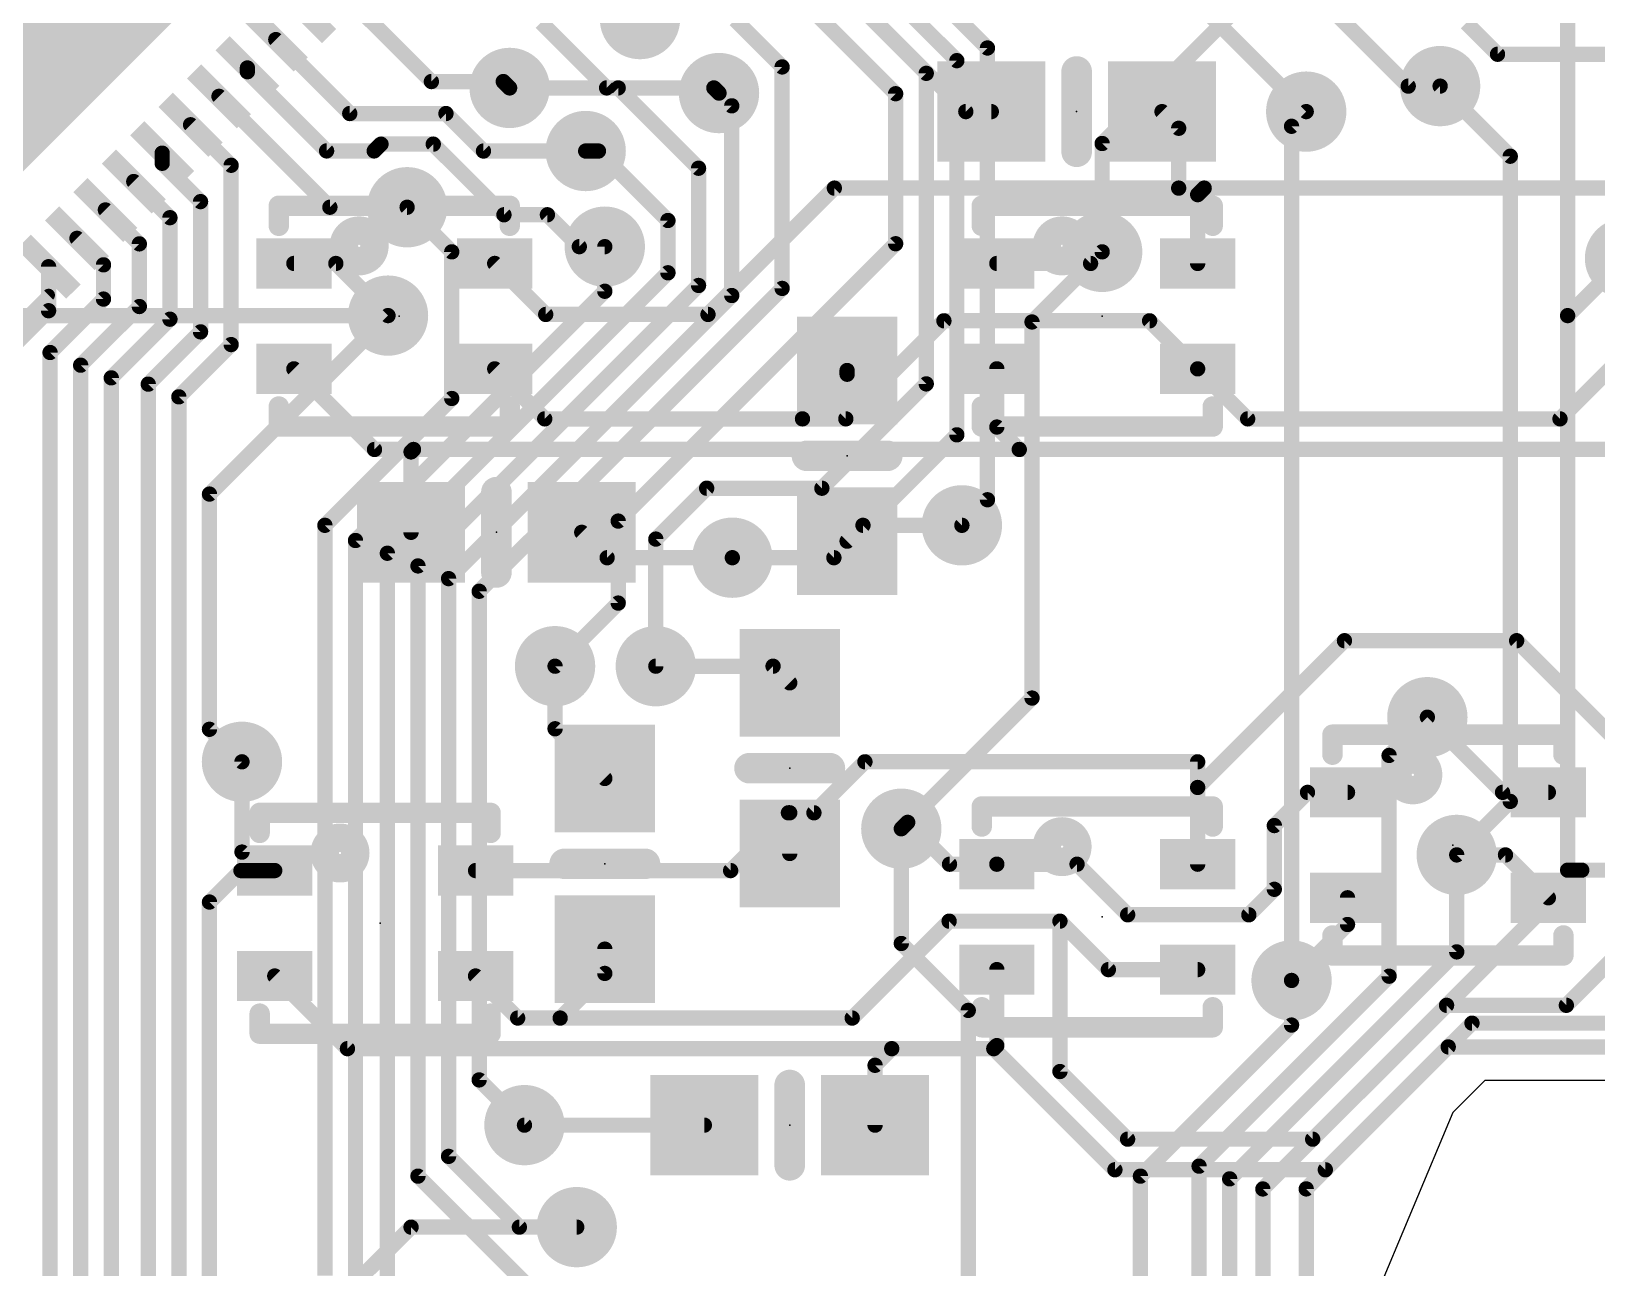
# Model space of a CAD drawing. Extents: x -74 to 74, y -25 to 38.
# Drawn here: x 0.13 to 15.72, y 12.11 to 24.42 of the extents above; entities that cross this region are included whole.
import ezdxf

# ---------------------------------------------------------------- set-up
doc = ezdxf.new("R2010")
doc.units = 0
for name, color, linetype in [('1', 12, 'CONTINUOUS'), ('16', 132, 'CONTINUOUS'), ('18', 110, 'CONTINUOUS'), ('20', 3, 'CONTINUOUS'), ('21', 40, 'CONTINUOUS'), ('23', 40, 'CONTINUOUS')]:
    doc.layers.add(name, color=color, linetype=linetype)

# ---------------------------------------------------------------- blocks, each defined once
blk = doc.blocks.new('RECT')
blk.add_solid([(-0.5, -0.5), (0.5, -0.5), (-0.5, 0.5), (0.5, 0.5)])
blk = doc.blocks.new('RECT816000X816000R10')
at = {"const_width": 0.255}
blk.add_lwpolyline([(2.4225, -2.295), (2.4225, 2.295, 0.4142), (2.295, 2.4225), (-2.295, 2.4225, 0.4142), (-2.4225, 2.295), (-2.4225, -2.295, 0.4142), (-2.295, -2.4225), (2.295, -2.4225, 0.4142)], format="xyb", close=True, dxfattribs=at)
blk.add_solid([(-2.3204, -2.3204), (2.3204, -2.3204), (-2.3204, 2.3204), (2.3204, 2.3204)])
blk = doc.blocks.new('ROUNDV')
at = {"const_width": 0.5}
blk.add_lwpolyline([(0, -0.25, 1), (0, 0.25, 1), (0, -0.25)], format="xyb", dxfattribs=at)

msp = doc.modelspace()

# ---------------------------------------------------------------- linework, layer by layer
at = {"layer": '1', "const_width": 0.1524}
for points in [[(9.437, 23.622), (6.7881, 26.2709)], [(13.843, 23.876), (11.6205, 26.0985)], [(11.303, 25.146), (12.827, 23.622)], [(4.115, 23.9216), (3.1312, 24.9054)], [(5.8599, 23.8581), (5.207, 24.511)], [(14.7321, 24.1935), (14.4209, 24.5047)], [(3.3022, 23.6029), (2.5655, 24.3397)], [(22.733, 24.1935), (14.7321, 24.1935)], [(2.2827, 24.0194), (2.2827, 24.0568)], [(3.0713, 23.2307), (2.2827, 24.0194)], [(4.8306, 23.9216), (4.115, 23.9216)], [(4.8941, 23.8581), (4.8306, 23.9216)], [(6.928, 23.8581), (5.8599, 23.8581)], [(6.9793, 23.8068), (6.928, 23.8581)], [(14.1605, 23.876), (13.843, 23.876)], [(3.1043, 22.6695), (1.9998, 23.774)], [(9.691, 23.622), (9.437, 23.622)], [(11.391, 23.622), (11.557, 23.456)], [(1.717, 23.4912), (2.1209, 23.0872)], [(4.2602, 23.6029), (3.3022, 23.6029)], [(4.6337, 23.2294), (4.2602, 23.6029)], [(11.557, 23.456), (11.557, 22.86)], [(1.4341, 23.1073), (1.4341, 23.2083)], [(3.5456, 23.2307), (3.0713, 23.2307)], [(3.6131, 23.2981), (3.5456, 23.2307)], [(4.1339, 23.2981), (3.6131, 23.2981)], [(4.8376, 22.5945), (4.1339, 23.2981)], [(5.6515, 23.2294), (4.6337, 23.2294)], [(1.8161, 22.7254), (1.4341, 23.1073)], [(2.1209, 23.0872), (2.1209, 21.3016)], [(1.5113, 22.5655), (1.1513, 22.9255)], [(8.128, 22.86), (6.8695, 21.6015)], [(11.557, 22.86), (8.128, 22.86)], [(11.811, 22.86), (11.557, 22.86)], [(11.746, 22.795), (11.811, 22.86)], [(11.811, 22.86), (19.304, 22.86)], [(1.8161, 21.4279), (1.8161, 22.7254)], [(11.746, 22.1095), (11.746, 22.795)], [(1.2065, 22.3046), (0.8684, 22.6426)], [(1.5113, 21.5541), (1.5113, 22.5655)], [(3.8735, 22.6695), (3.1043, 22.6695)], [(5.2705, 22.5945), (4.8376, 22.5945)], [(5.588, 22.2769), (5.2705, 22.5945)], [(0.8496, 22.0958), (0.5856, 22.3598)], [(1.2065, 21.6804), (1.2065, 22.3046)], [(5.842, 22.2769), (5.588, 22.2769)], [(10.795, 22.225), (10.6795, 22.1095)], [(0.3028, 22.0769), (0.3028, 21.6388)], [(0.8496, 22.0958), (0.8496, 21.7545)], [(2.7455, 22.1095), (3.1635, 22.1095)], [(3.1635, 22.1095), (3.683, 21.59)], [(4.7455, 22.1095), (5.2535, 21.6015)], [(9.746, 22.1095), (10.6795, 22.1095)], [(0.3175, 21.2224), (0.8496, 21.7545)], [(0.3028, 21.6388), (-0.0127, 21.3233)], [(0.6223, 21.0962), (1.2065, 21.6804)], [(6.8695, 21.6015), (5.2535, 21.6015)], [(0.9271, 20.9699), (1.5113, 21.5541)], [(8.2423, 20.5613), (9.2191, 21.5381)], [(9.2191, 21.5381), (11.2674, 21.5381)], [(11.2674, 21.5381), (11.746, 21.0595)], [(15.3543, 20.5613), (16.3311, 21.5381)], [(1.2954, 20.9072), (1.8161, 21.4279)], [(2.1209, 21.3016), (1.6002, 20.7809)], [(0.3175, 2.032), (0.3175, 21.2224)], [(0.6223, 2.2352), (0.6223, 21.0962)], [(0.9271, 2.3615), (0.9271, 20.9699)], [(2.7455, 21.0595), (3.5485, 20.2565)], [(4.7455, 21.0595), (5.2437, 20.5613)], [(8.255, 21.0058), (7.8105, 20.5613)], [(8.255, 21.043), (8.255, 21.0058)], [(9.746, 21.0595), (9.746, 20.48)], [(11.746, 21.0595), (12.2442, 20.5613)], [(1.2954, 5.9191), (1.2954, 20.9072)], [(1.6002, 6.2865), (1.6002, 20.7809)], [(5.2437, 20.5613), (7.8105, 20.5613)], [(7.8105, 20.5613), (8.2423, 20.5613)], [(12.2442, 20.5613), (15.3543, 20.5613)], [(9.746, 20.48), (9.9695, 20.2565)], [(3.5485, 20.2565), (3.937, 20.2565)], [(3.9125, 20.232), (3.937, 20.2565)], [(3.9125, 19.431), (3.9125, 20.232)], [(3.937, 20.2565), (9.9695, 20.2565)], [(16.9545, 20.2565), (9.9695, 20.2565)], [(5.6125, 19.431), (5.8654, 19.1782)], [(8.255, 19.343), (8.4129, 19.5008)], [(8.4129, 19.5008), (9.398, 19.5008)], [(7.112, 19.1782), (5.8654, 19.1782)], [(13.208, 18.3515), (11.746, 16.8895)], [(13.208, 18.3515), (14.9225, 18.3515)], [(14.9225, 18.3515), (16.129, 17.145)], [(5.3467, 18.0975), (5.3467, 17.4743)], [(7.5175, 18.0975), (6.35, 18.0975)], [(7.6835, 17.9315), (7.5175, 18.0975)], [(14.7825, 16.8405), (14.0335, 17.5895)], [(5.842, 16.979), (5.3467, 17.4743)], [(2.2288, 17.145), (2.2288, 16.2457)], [(8.4325, 17.145), (7.9245, 16.637)], [(8.4325, 17.145), (11.746, 17.145)], [(11.746, 16.8895), (11.746, 17.145)], [(11.746, 16.125), (11.746, 16.8895)], [(12.5095, 16.51), (12.84, 16.8405)], [(12.84, 16.8405), (13.2385, 16.8405)], [(15.2385, 16.8405), (14.7825, 16.8405)], [(7.6705, 16.637), (7.095, 16.0615)], [(7.6705, 16.637), (7.6835, 16.637)], [(7.6835, 16.637), (7.9245, 16.637)], [(7.6835, 16.2315), (7.6835, 16.637)], [(8.7947, 16.4783), (8.8582, 16.5418)], [(9.275, 16.125), (8.8582, 16.5418)], [(12.5095, 15.875), (12.5095, 16.51)], [(2.2288, 16.2457), (2.413, 16.0615)], [(14.8114, 16.2176), (14.3259, 16.2176)], [(15.2385, 15.7905), (14.8114, 16.2176)], [(1.905, 15.748), (2.2185, 16.0615)], [(2.2185, 16.0615), (2.413, 16.0615)], [(2.413, 16.0615), (2.555, 16.0615)], [(4.555, 16.0615), (7.095, 16.0615)], [(9.275, 16.125), (9.746, 16.125)], [(9.746, 16.125), (10.545, 16.125)], [(10.545, 16.125), (11.049, 15.621)], [(12.2555, 15.621), (12.5095, 15.875)], [(1.905, 10.3505), (1.905, 15.748)], [(13.2385, 15.7905), (13.2385, 15.5244)], [(8.3058, 14.5923), (9.271, 15.5575)], [(9.271, 15.5575), (10.3745, 15.5575)], [(10.857, 15.075), (10.3745, 15.5575)], [(10.3745, 14.0596), (10.3745, 15.5575)], [(11.049, 15.621), (12.2555, 15.621)], [(13.2385, 15.5244), (12.681, 14.967)], [(16.256, 15.5575), (15.4178, 14.7193)], [(5.842, 15.279), (5.842, 15.0368)], [(9.746, 15.075), (9.746, 14.318)], [(10.857, 15.075), (11.746, 15.075)], [(2.555, 15.0115), (3.279, 14.2875)], [(4.555, 15.0115), (4.9742, 14.5923)], [(5.842, 15.0368), (5.3975, 14.5923)], [(4.9742, 14.5923), (5.3975, 14.5923)], [(5.3975, 14.5923), (8.3058, 14.5923)], [(14.2247, 14.7193), (12.8912, 13.3858)], [(15.4178, 14.7193), (14.2247, 14.7193)], [(3.279, 14.2875), (8.6995, 14.2875)], [(8.5335, 14.1215), (8.6995, 14.2875)], [(8.6995, 14.2875), (9.7155, 14.2875)], [(9.746, 14.318), (9.7155, 14.2875)], [(9.7155, 14.2875), (10.922, 13.081)], [(13.0175, 13.081), (14.2415, 14.305)], [(14.2415, 14.305), (17.0005, 14.305)], [(8.5335, 13.5255), (8.5335, 14.1215)], [(11.0483, 13.3858), (10.3745, 14.0596)], [(6.8335, 13.5255), (5.0419, 13.5255)], [(12.8912, 13.3858), (11.0483, 13.3858)], [(10.922, 13.081), (13.0175, 13.081)], [(2.8965, 11.4935), (3.9125, 12.5095)], [(3.9125, 12.5095), (5.5626, 12.5095)]]:
    msp.add_lwpolyline(points, dxfattribs=at)
at = {"layer": '1', "const_width": 0.0762}
for points in [[(2.5924, 24.3666, 1), (2.5386, 24.3127)], [(14.7321, 24.2316, 1), (14.7321, 24.1554)], [(14.7051, 24.1666, 1), (14.759, 24.2204)], [(2.3096, 24.0463, 1), (2.2557, 23.9924)], [(2.3208, 24.0568, 1), (2.2446, 24.0568)], [(2.2446, 24.0194, 1), (2.3208, 24.0194)], [(4.115, 23.9597, 1), (4.115, 23.8835)], [(4.088, 23.8947, 1), (4.1419, 23.9485)], [(4.8575, 23.9485, 1), (4.8036, 23.8947)], [(4.8306, 23.8835, 1), (4.8306, 23.9597)], [(4.8671, 23.8312, 1), (4.921, 23.885)], [(5.8599, 23.8962, 1), (5.8599, 23.82)], [(5.833, 23.8312, 1), (5.8868, 23.885)], [(6.9549, 23.885, 1), (6.901, 23.8312)], [(6.928, 23.82, 1), (6.928, 23.8962)], [(6.9523, 23.7798, 1), (7.0062, 23.8337)], [(13.843, 23.9141, 1), (13.843, 23.8379)], [(13.8161, 23.8491, 1), (13.8699, 23.9029)], [(14.1605, 23.8379, 1), (14.1605, 23.9141)], [(2.0268, 23.8009, 1), (1.9729, 23.7471)], [(9.437, 23.6601, 1), (9.437, 23.5839)], [(9.691, 23.5839, 1), (9.691, 23.6601)], [(11.4179, 23.6489, 1), (11.3641, 23.5951)], [(1.7439, 23.5181, 1), (1.69, 23.4642)], [(3.3022, 23.641, 1), (3.3022, 23.5648)], [(3.2753, 23.576, 1), (3.3292, 23.6299)], [(4.2871, 23.6299, 1), (4.2332, 23.576)], [(4.2602, 23.5648, 1), (4.2602, 23.641)], [(9.4101, 23.5951, 1), (9.4639, 23.6489)], [(12.8001, 23.5951, 1), (12.8539, 23.6489)], [(11.5951, 23.456, 1), (11.5189, 23.456)], [(11.5301, 23.4291, 1), (11.5839, 23.4829)], [(1.4722, 23.2083, 1), (1.396, 23.2083)], [(3.0713, 23.2688, 1), (3.0713, 23.1926)], [(3.0444, 23.2037, 1), (3.0983, 23.2576)], [(3.5187, 23.2576, 1), (3.5726, 23.2037)], [(3.5456, 23.1926, 1), (3.5456, 23.2688)], [(3.6131, 23.3362, 1), (3.6131, 23.26)], [(3.64, 23.2712, 1), (3.5862, 23.3251)], [(4.1608, 23.3251, 1), (4.107, 23.2712)], [(4.1339, 23.26, 1), (4.1339, 23.3362)], [(4.6337, 23.2675, 1), (4.6337, 23.1913)], [(4.6067, 23.2025, 1), (4.6606, 23.2564)], [(5.6515, 23.1913, 1), (5.6515, 23.2675)], [(1.4611, 23.1343, 1), (1.4072, 23.0804)], [(1.396, 23.1073, 1), (1.4722, 23.1073)], [(2.159, 23.0872, 1), (2.0828, 23.0872)], [(2.094, 23.0603, 1), (2.1478, 23.1142)], [(1.1782, 22.9524, 1), (1.1243, 22.8985)], [(8.128, 22.8981, 1), (8.128, 22.8219)], [(8.1549, 22.8331, 1), (8.1011, 22.8869)], [(11.557, 22.8981, 1), (11.557, 22.8219)], [(11.557, 22.8219, 1), (11.557, 22.8981)], [(11.811, 22.8981, 1), (11.811, 22.8219)], [(11.8379, 22.8331, 1), (11.7841, 22.8869)], [(11.811, 22.8219, 1), (11.811, 22.8981)], [(1.8542, 22.7254, 1), (1.778, 22.7254)], [(1.7892, 22.6984, 1), (1.843, 22.7523)], [(11.5189, 22.86, 1), (11.5951, 22.86)], [(11.7841, 22.795, 1), (11.7079, 22.795)], [(11.7191, 22.8219, 1), (11.7729, 22.7681)], [(0.8954, 22.6696, 1), (0.8415, 22.6157)], [(1.5494, 22.5655, 1), (1.4732, 22.5655)], [(1.4844, 22.5385, 1), (1.5382, 22.5924)], [(3.1043, 22.7076, 1), (3.1043, 22.6314)], [(3.0774, 22.6426, 1), (3.1313, 22.6964)], [(3.8735, 22.6314, 1), (3.8735, 22.7076)], [(4.8376, 22.6326, 1), (4.8376, 22.5564)], [(4.8107, 22.5675, 1), (4.8645, 22.6214)], [(5.2974, 22.6214, 1), (5.2436, 22.5675)], [(5.2705, 22.5564, 1), (5.2705, 22.6326)], [(0.6125, 22.3867, 1), (0.5587, 22.3328)], [(1.2446, 22.3046, 1), (1.1684, 22.3046)], [(1.1796, 22.2776, 1), (1.2334, 22.3315)], [(5.588, 22.315, 1), (5.588, 22.2388)], [(5.5611, 22.25, 1), (5.6149, 22.3039)], [(5.842, 22.2388, 1), (5.842, 22.315)], [(10.8219, 22.1981, 1), (10.7681, 22.2519)], [(0.3409, 22.0769, 1), (0.2647, 22.0769)], [(0.8877, 22.0958, 1), (0.8115, 22.0958)], [(0.8226, 22.0689, 1), (0.8765, 22.1228)], [(2.7455, 22.1476, 1), (2.7455, 22.0714)], [(3.1904, 22.1364, 1), (3.1366, 22.0826)], [(3.1635, 22.0714, 1), (3.1635, 22.1476)], [(4.7724, 22.1364, 1), (4.7186, 22.0826)], [(9.746, 22.1476, 1), (9.746, 22.0714)], [(10.6526, 22.1364, 1), (10.7064, 22.0826)], [(10.6795, 22.0714, 1), (10.6795, 22.1476)], [(11.7079, 22.1095, 1), (11.7841, 22.1095)], [(0.8765, 21.7276, 1), (0.8226, 21.7814)], [(0.2647, 21.6388, 1), (0.3409, 21.6388)], [(0.3297, 21.6118, 1), (0.2758, 21.6657)], [(0.8115, 21.7545, 1), (0.8877, 21.7545)], [(1.1684, 21.6804, 1), (1.2446, 21.6804)], [(1.2334, 21.6534, 1), (1.1796, 21.7073)], [(5.2535, 21.6396, 1), (5.2535, 21.5634)], [(6.8695, 21.5634, 1), (6.8695, 21.6396)], [(1.4732, 21.5541, 1), (1.5494, 21.5541)], [(1.5382, 21.5272, 1), (1.4844, 21.5811)], [(3.656, 21.5631, 1), (3.7099, 21.617)], [(5.2266, 21.5746, 1), (5.2804, 21.6284)], [(6.8426, 21.6284, 1), (6.8964, 21.5746)], [(9.2191, 21.5762, 1), (9.2191, 21.5)], [(9.246, 21.5112, 1), (9.1922, 21.565)], [(11.2943, 21.565, 1), (11.2405, 21.5112)], [(11.2674, 21.5, 1), (11.2674, 21.5762)], [(1.778, 21.4279, 1), (1.8542, 21.4279)], [(1.843, 21.4009, 1), (1.7892, 21.4548)], [(2.1478, 21.2747, 1), (2.094, 21.3286)], [(0.3556, 21.2224, 1), (0.2794, 21.2224)], [(0.2906, 21.2494, 1), (0.3444, 21.1955)], [(2.0828, 21.3016, 1), (2.159, 21.3016)], [(0.6604, 21.0962, 1), (0.5842, 21.0962)], [(0.5954, 21.1231, 1), (0.6492, 21.0692)], [(0.9652, 20.9699, 1), (0.889, 20.9699)], [(2.7724, 21.0864, 1), (2.7186, 21.0326)], [(4.7724, 21.0864, 1), (4.7186, 21.0326)], [(8.2931, 21.043, 1), (8.2169, 21.043)], [(8.2819, 20.9789, 1), (8.2281, 21.0327)], [(9.7841, 21.0595, 1), (9.7079, 21.0595)], [(11.7729, 21.0864, 1), (11.7191, 21.0326)], [(11.7191, 21.0326, 1), (11.7729, 21.0864)], [(0.9002, 20.9969, 1), (0.954, 20.943)], [(1.3335, 20.9072, 1), (1.2573, 20.9072)], [(1.2685, 20.9341, 1), (1.3223, 20.8802)], [(8.2169, 21.0058, 1), (8.2931, 21.0058)], [(1.6383, 20.7809, 1), (1.5621, 20.7809)], [(1.5733, 20.8079, 1), (1.6271, 20.754)], [(5.2437, 20.5994, 1), (5.2437, 20.5232)], [(5.2168, 20.5344, 1), (5.2706, 20.5882)], [(7.8105, 20.5994, 1), (7.8105, 20.5232)], [(7.7836, 20.5882, 1), (7.8374, 20.5344)], [(7.8105, 20.5232, 1), (7.8105, 20.5994)], [(8.2154, 20.5882, 1), (8.2692, 20.5344)], [(8.2423, 20.5232, 1), (8.2423, 20.5994)], [(12.2442, 20.5994, 1), (12.2442, 20.5232)], [(12.2173, 20.5344, 1), (12.2711, 20.5882)], [(15.3274, 20.5882, 1), (15.3812, 20.5344)], [(15.3543, 20.5232, 1), (15.3543, 20.5994)], [(9.7079, 20.48, 1), (9.7841, 20.48)], [(9.7729, 20.5069, 1), (9.7191, 20.4531)], [(3.5485, 20.2946, 1), (3.5485, 20.2184)], [(3.5216, 20.2296, 1), (3.5754, 20.2834)], [(3.9506, 20.232, 1), (3.8744, 20.232)], [(3.8856, 20.2589, 1), (3.9394, 20.2051)], [(3.937, 20.2946, 1), (3.937, 20.2184)], [(3.9639, 20.2296, 1), (3.9101, 20.2834)], [(3.937, 20.2184, 1), (3.937, 20.2946)], [(9.9695, 20.2946, 1), (9.9695, 20.2184)], [(9.9426, 20.2296, 1), (9.9964, 20.2834)], [(9.9695, 20.2184, 1), (9.9695, 20.2946)], [(5.6394, 19.4579, 1), (5.5856, 19.4041)], [(8.4129, 19.5389, 1), (8.4129, 19.4627)], [(8.4398, 19.4739, 1), (8.3859, 19.5278)], [(9.398, 19.4627, 1), (9.398, 19.5389)], [(3.8744, 19.431, 1), (3.9506, 19.431)], [(8.2281, 19.3699, 1), (8.2819, 19.3161)], [(5.8654, 19.2163, 1), (5.8654, 19.1401)], [(5.8384, 19.1512, 1), (5.8923, 19.2051)], [(7.112, 19.1401, 1), (7.112, 19.2163)], [(13.208, 18.3896, 1), (13.208, 18.3134)], [(13.2349, 18.3246, 1), (13.1811, 18.3784)], [(14.9494, 18.3784, 1), (14.8956, 18.3246)], [(14.9225, 18.3134, 1), (14.9225, 18.3896)], [(5.3848, 18.0975, 1), (5.3086, 18.0975)], [(6.35, 18.1356, 1), (6.35, 18.0594)], [(7.5444, 18.1244, 1), (7.4906, 18.0706)], [(7.5175, 18.0594, 1), (7.5175, 18.1356)], [(7.6566, 17.9046, 1), (7.7104, 17.9584)], [(14.0604, 17.6164, 1), (14.0066, 17.5626)], [(5.3086, 17.4743, 1), (5.3848, 17.4743)], [(5.3736, 17.5012, 1), (5.3198, 17.4474)], [(2.267, 17.145, 1), (2.1907, 17.145)], [(8.4325, 17.1831, 1), (8.4325, 17.1069)], [(8.4594, 17.1181, 1), (8.4056, 17.1719)], [(11.7841, 17.145, 1), (11.7079, 17.145)], [(11.746, 17.1069, 1), (11.746, 17.1831)], [(5.8151, 16.9521, 1), (5.8689, 17.0059)], [(11.7841, 16.8895, 1), (11.7079, 16.8895)], [(11.7079, 16.8895, 1), (11.7841, 16.8895)], [(11.7191, 16.9164, 1), (11.7729, 16.8626)], [(12.84, 16.8786, 1), (12.84, 16.8024)], [(12.8669, 16.8136, 1), (12.8131, 16.8674)], [(13.2385, 16.8024, 1), (13.2385, 16.8786)], [(14.7825, 16.8786, 1), (14.7825, 16.8024)], [(14.7556, 16.8136, 1), (14.8094, 16.8674)], [(15.2385, 16.8024, 1), (15.2385, 16.8786)], [(7.6705, 16.6751, 1), (7.6705, 16.5989)], [(7.6974, 16.6101, 1), (7.6436, 16.6639)], [(7.6835, 16.6751, 1), (7.6835, 16.5989)], [(7.7216, 16.637, 1), (7.6454, 16.637)], [(7.6835, 16.5989, 1), (7.6835, 16.6751)], [(7.8976, 16.6639, 1), (7.9514, 16.6101)], [(7.9245, 16.5989, 1), (7.9245, 16.6751)], [(8.7678, 16.5052, 1), (8.8217, 16.4513)], [(8.8852, 16.5687, 1), (8.8313, 16.5148)], [(8.8852, 16.5148, 1), (8.8313, 16.5687)], [(12.5476, 16.51, 1), (12.4714, 16.51)], [(12.4826, 16.5369, 1), (12.5364, 16.4831)], [(2.2558, 16.2726, 1), (2.2019, 16.2187)], [(2.1907, 16.2457, 1), (2.267, 16.2457)], [(7.6454, 16.2315, 1), (7.7216, 16.2315)], [(14.3259, 16.2557, 1), (14.3259, 16.1795)], [(14.8384, 16.2445, 1), (14.7845, 16.1906)], [(14.8114, 16.1795, 1), (14.8114, 16.2557)], [(2.2185, 16.0996, 1), (2.2185, 16.0234)], [(2.2454, 16.0346, 1), (2.1916, 16.0884)], [(2.413, 16.0996, 1), (2.413, 16.0234)], [(2.3861, 16.0346, 1), (2.4399, 16.0884)], [(2.413, 16.0234, 1), (2.413, 16.0996)], [(2.555, 16.0234, 1), (2.555, 16.0996)], [(4.555, 16.0996, 1), (4.555, 16.0234)], [(7.0681, 16.0884, 1), (7.1219, 16.0346)], [(7.095, 16.0234, 1), (7.095, 16.0996)], [(9.275, 16.1631, 1), (9.275, 16.0869)], [(9.248, 16.0981, 1), (9.3019, 16.1519)], [(9.746, 16.1631, 1), (9.746, 16.0869)], [(9.746, 16.0869, 1), (9.746, 16.1631)], [(10.5719, 16.1519, 1), (10.5181, 16.0981)], [(10.545, 16.0869, 1), (10.545, 16.1631)], [(11.7079, 16.125, 1), (11.7841, 16.125)], [(12.4714, 15.875, 1), (12.5476, 15.875)], [(12.5364, 15.8481, 1), (12.4826, 15.9019)], [(1.9431, 15.748, 1), (1.8669, 15.748)], [(1.8781, 15.7749, 1), (1.9319, 15.7211)], [(13.2766, 15.7905, 1), (13.2004, 15.7905)], [(15.2116, 15.7636, 1), (15.2654, 15.8174)], [(9.271, 15.5956, 1), (9.271, 15.5194)], [(9.2979, 15.5306, 1), (9.2441, 15.5844)], [(10.4126, 15.5575, 1), (10.3364, 15.5575)], [(10.4014, 15.5844, 1), (10.3476, 15.5306)], [(10.3745, 15.5194, 1), (10.3745, 15.5956)], [(11.049, 15.6591, 1), (11.049, 15.5829)], [(11.0221, 15.5941, 1), (11.0759, 15.6479)], [(12.2286, 15.6479, 1), (12.2824, 15.5941)], [(12.2555, 15.5829, 1), (12.2555, 15.6591)], [(13.2654, 15.4975, 1), (13.2116, 15.5514)], [(13.2004, 15.5244, 1), (13.2766, 15.5244)], [(5.8801, 15.279, 1), (5.8039, 15.279)], [(9.7841, 15.075, 1), (9.7079, 15.075)], [(10.857, 15.1131, 1), (10.857, 15.0369)], [(10.8301, 15.0481, 1), (10.8839, 15.1019)], [(11.746, 15.0369, 1), (11.746, 15.1131)], [(2.5819, 15.0384, 1), (2.5281, 14.9846)], [(4.5819, 15.0384, 1), (4.5281, 14.9846)], [(5.8039, 15.0368, 1), (5.8801, 15.0368)], [(5.8689, 15.0099, 1), (5.8151, 15.0637)], [(12.6541, 14.9939, 1), (12.7079, 14.94)], [(4.9742, 14.6304, 1), (4.9742, 14.5542)], [(4.9473, 14.5654, 1), (5.0011, 14.6192)], [(5.3975, 14.6304, 1), (5.3975, 14.5542)], [(5.3706, 14.6192, 1), (5.4244, 14.5654)], [(5.3975, 14.5542, 1), (5.3975, 14.6304)], [(8.2789, 14.6192, 1), (8.3327, 14.5654)], [(8.3058, 14.5542, 1), (8.3058, 14.6304)], [(14.2247, 14.7574, 1), (14.2247, 14.6812)], [(14.2517, 14.6924, 1), (14.1978, 14.7462)], [(15.3909, 14.7462, 1), (15.4447, 14.6924)], [(15.4178, 14.6812, 1), (15.4178, 14.7574)], [(3.279, 14.3256, 1), (3.279, 14.2494)], [(3.2521, 14.2606, 1), (3.3059, 14.3144)], [(8.6995, 14.3256, 1), (8.6995, 14.2494)], [(8.7264, 14.2606, 1), (8.6726, 14.3144)], [(8.6995, 14.2494, 1), (8.6995, 14.3256)], [(9.7424, 14.3144, 1), (9.6886, 14.2606)], [(9.6886, 14.3144, 1), (9.7424, 14.2606)], [(9.7079, 14.318, 1), (9.7841, 14.318)], [(9.7155, 14.2494, 1), (9.7155, 14.3256)], [(9.7729, 14.2911, 1), (9.7191, 14.3449)], [(14.2415, 14.3431, 1), (14.2415, 14.2669)], [(14.2684, 14.2781, 1), (14.2146, 14.3319)], [(8.5716, 14.1215, 1), (8.4954, 14.1215)], [(8.5066, 14.1484, 1), (8.5604, 14.0946)], [(10.4014, 14.0865, 1), (10.3476, 14.0326)], [(10.3364, 14.0596, 1), (10.4126, 14.0596)], [(5.0419, 13.5636, 1), (5.0419, 13.4874)], [(6.8335, 13.4874, 1), (6.8335, 13.5636)], [(8.4954, 13.5255, 1), (8.5716, 13.5255)], [(11.0483, 13.4239, 1), (11.0483, 13.3477)], [(11.0213, 13.3589, 1), (11.0752, 13.4127)], [(12.8643, 13.4127, 1), (12.9182, 13.3589)], [(12.8912, 13.3477, 1), (12.8912, 13.4239)], [(10.922, 13.1191, 1), (10.922, 13.0429)], [(10.8951, 13.0541, 1), (10.9489, 13.1079)], [(12.9906, 13.1079, 1), (13.0444, 13.0541)], [(13.0175, 13.0429, 1), (13.0175, 13.1191)], [(3.9125, 12.5476, 1), (3.9125, 12.4714)], [(3.9394, 12.4826, 1), (3.8856, 12.5364)], [(5.5626, 12.4714, 1), (5.5626, 12.5476)]]:
    msp.add_lwpolyline(points, format="xyb", dxfattribs=at)
at = {"layer": '16', "const_width": 0.1524}
for points in [[(9.6526, 24.256), (6.8502, 27.0584)], [(15.4305, 26.797), (15.4305, 21.59)], [(9.3478, 24.1297), (7.0478, 26.4298)], [(9.043, 24.0035), (7.2454, 25.8011)], [(12.7, 25.2095), (10.795, 23.3045)], [(8.7382, 23.8002), (7.366, 25.1725)], [(7.6079, 24.0672), (7.1381, 24.5371)], [(9.6526, 24.256), (9.6526, 19.7555)], [(9.3478, 20.4024), (9.3478, 24.1297)], [(7.6079, 21.8607), (7.6079, 24.0672)], [(9.043, 20.9096), (9.043, 24.0035)], [(5.9754, 23.8581), (4.8941, 23.8581)], [(6.7755, 23.0581), (5.9754, 23.8581)], [(7.1063, 23.6798), (6.9793, 23.8068)], [(8.7382, 22.3059), (8.7382, 23.8002)], [(14.1605, 23.876), (14.859, 23.1775)], [(7.1063, 23.6798), (7.1063, 21.7901)], [(12.681, 23.476), (12.827, 23.622)], [(12.681, 14.967), (12.681, 23.476)], [(5.7786, 23.2294), (5.6515, 23.2294)], [(6.4707, 22.5373), (5.7786, 23.2294)], [(10.795, 23.3045), (10.795, 22.225)], [(14.859, 23.1775), (14.859, 16.7506)], [(6.7755, 21.8903), (6.7755, 23.0581)], [(3.8735, 22.6695), (4.318, 22.225)], [(6.4707, 22.0166), (6.4707, 22.5373)], [(4.318, 22.225), (4.318, 20.7645)], [(5.842, 21.8325), (5.842, 22.2769)], [(5.9754, 19.543), (8.7382, 22.3059)], [(10.795, 22.225), (10.0965, 21.5265)], [(16.002, 22.1615), (15.4305, 21.59)], [(6.4707, 22.0166), (3.6766, 19.2226)], [(5.842, 21.8325), (3.3592, 19.3496)], [(3.9815, 19.0963), (6.7755, 21.8903)], [(4.2862, 18.97), (7.1063, 21.7901)], [(4.5911, 18.8438), (7.6079, 21.8607)], [(3.683, 21.59), (-1.27, 21.59)], [(3.683, 21.59), (1.905, 19.812)], [(10.0965, 21.5265), (10.0965, 17.78)], [(15.4305, 21.59), (15.4305, 16.0655)], [(8.0037, 19.8703), (9.043, 20.9096)], [(4.318, 20.7645), (3.0544, 19.5008)], [(9.3478, 20.4024), (8.1236, 19.1782)], [(1.905, 19.812), (1.905, 17.4688)], [(6.8565, 19.8703), (6.35, 19.3638)], [(6.8565, 19.8703), (8.0037, 19.8703)], [(9.398, 19.5008), (9.6526, 19.7555)], [(3.0544, 19.5008), (3.0544, 12.0252)], [(5.9754, 19.543), (5.9754, 18.7262)], [(3.3592, 19.3496), (3.3592, 11.645)], [(6.35, 18.0975), (6.35, 19.3638)], [(3.6766, 19.2226), (3.6766, 11.4237)], [(7.112, 19.1782), (8.1236, 19.1782)], [(3.9815, 13.0175), (3.9815, 19.0963)], [(4.2862, 18.97), (4.2862, 13.2144)], [(4.5911, 18.8438), (4.5911, 13.9764)], [(5.3467, 18.0975), (5.9754, 18.7262)], [(10.0965, 17.78), (8.7947, 16.4783)], [(14.0335, 17.5895), (13.6525, 17.2085)], [(1.905, 17.4688), (2.2288, 17.145)], [(13.6525, 17.2085), (13.6525, 15.0092)], [(14.859, 16.7506), (14.3259, 16.2176)], [(8.7947, 16.4783), (8.7947, 15.3353)], [(14.3259, 16.2176), (14.3259, 15.2516)], [(12.3952, 12.8898), (15.5709, 16.0655)], [(15.4305, 16.0655), (15.5709, 16.0655)], [(15.5709, 16.0655), (18.034, 16.0655)], [(9.4615, 14.6685), (8.7947, 15.3353)], [(14.3259, 15.2516), (12.065, 12.9906)], [(13.6525, 15.0092), (11.7602, 13.1169)], [(12.681, 14.967), (12.681, 14.5225)], [(9.4615, 10.8585), (9.4615, 14.6685)], [(12.681, 14.5225), (11.176, 13.0175)], [(12.827, 12.8905), (14.478, 14.5415)], [(14.478, 14.5415), (21.5265, 14.5415)], [(5.0419, 13.5255), (4.5911, 13.9764)], [(4.9911, 12.5095), (4.2862, 13.2144)], [(11.7602, 13.1169), (11.7602, 9.1799)], [(5.823, 11.176), (3.9815, 13.0175)], [(11.176, 13.0175), (11.176, 11.6205)], [(12.065, 12.9906), (12.065, 8.9901)], [(12.3952, 11.3037), (12.3952, 12.8898)], [(12.827, 11.303), (12.827, 12.8905)], [(5.5626, 12.5095), (4.9911, 12.5095)]]:
    msp.add_lwpolyline(points, dxfattribs=at)
at = {"layer": '16', "const_width": 0.0762}
for points in [[(9.6907, 24.256, 1), (9.6145, 24.256)], [(9.6257, 24.229, 1), (9.6796, 24.2829)], [(9.3859, 24.1297, 1), (9.3097, 24.1297)], [(9.3209, 24.1028, 1), (9.3748, 24.1567)], [(7.646, 24.0672, 1), (7.5698, 24.0672)], [(7.581, 24.0402, 1), (7.6349, 24.0941)], [(9.0811, 24.0035, 1), (9.0049, 24.0035)], [(9.0161, 23.9765, 1), (9.07, 24.0304)], [(4.8941, 23.8962, 1), (4.8941, 23.82)], [(6.0023, 23.885, 1), (5.9485, 23.8312)], [(5.9754, 23.82, 1), (5.9754, 23.8962)], [(7.0062, 23.8337, 1), (6.9523, 23.7798)], [(8.7763, 23.8002, 1), (8.7001, 23.8002)], [(8.7113, 23.7733, 1), (8.7652, 23.8272)], [(14.1874, 23.9029, 1), (14.1336, 23.8491)], [(7.1444, 23.6798, 1), (7.0682, 23.6798)], [(7.0793, 23.6528, 1), (7.1332, 23.7067)], [(12.8539, 23.5951, 1), (12.8001, 23.6489)], [(12.7191, 23.476, 1), (12.6429, 23.476)], [(12.6541, 23.5029, 1), (12.7079, 23.4491)], [(5.6515, 23.2675, 1), (5.6515, 23.1913)], [(5.8055, 23.2564, 1), (5.7516, 23.2025)], [(5.7786, 23.1913, 1), (5.7786, 23.2675)], [(10.8331, 23.3045, 1), (10.7569, 23.3045)], [(10.7681, 23.3314, 1), (10.8219, 23.2776)], [(14.8971, 23.1775, 1), (14.8209, 23.1775)], [(14.8321, 23.1506, 1), (14.8859, 23.2044)], [(6.8136, 23.0581, 1), (6.7374, 23.0581)], [(6.7485, 23.0311, 1), (6.8024, 23.085)], [(3.9004, 22.6964, 1), (3.8466, 22.6426)], [(6.5088, 22.5373, 1), (6.4325, 22.5373)], [(6.4437, 22.5104, 1), (6.4976, 22.5643)], [(4.3561, 22.225, 1), (4.2799, 22.225)], [(5.8801, 22.2769, 1), (5.8039, 22.2769)], [(8.7001, 22.3059, 1), (8.7763, 22.3059)], [(8.7652, 22.279, 1), (8.7113, 22.3328)], [(10.8219, 22.1981, 1), (10.7681, 22.2519)], [(4.2911, 22.1981, 1), (4.3449, 22.2519)], [(10.7569, 22.225, 1), (10.8331, 22.225)], [(6.4325, 22.0166, 1), (6.5088, 22.0166)], [(6.4976, 21.9896, 1), (6.4437, 22.0435)], [(5.8039, 21.8325, 1), (5.8801, 21.8325)], [(5.8689, 21.8055, 1), (5.8151, 21.8594)], [(6.7374, 21.8903, 1), (6.8136, 21.8903)], [(6.8024, 21.8634, 1), (6.7485, 21.9172)], [(7.0682, 21.7901, 1), (7.1444, 21.7901)], [(7.1332, 21.7631, 1), (7.0793, 21.817)], [(7.5698, 21.8607, 1), (7.646, 21.8607)], [(7.6349, 21.8337, 1), (7.581, 21.8876)], [(3.7099, 21.5631, 1), (3.656, 21.617)], [(3.683, 21.5519, 1), (3.683, 21.6281)], [(10.1346, 21.5265, 1), (10.0584, 21.5265)], [(10.0696, 21.5534, 1), (10.1234, 21.4996)], [(15.4686, 21.59, 1), (15.3924, 21.59)], [(15.3924, 21.59, 1), (15.4686, 21.59)], [(15.4036, 21.6169, 1), (15.4574, 21.5631)], [(9.0049, 20.9096, 1), (9.0811, 20.9096)], [(9.07, 20.8827, 1), (9.0161, 20.9366)], [(4.2799, 20.7645, 1), (4.3561, 20.7645)], [(4.3449, 20.7376, 1), (4.2911, 20.7914)], [(9.3097, 20.4024, 1), (9.3859, 20.4024)], [(9.3748, 20.3754, 1), (9.3209, 20.4293)], [(1.9431, 19.812, 1), (1.8669, 19.812)], [(1.8781, 19.839, 1), (1.9319, 19.7851)], [(6.8565, 19.9084, 1), (6.8565, 19.8322)], [(6.8835, 19.8434, 1), (6.8296, 19.8972)], [(7.9767, 19.8972, 1), (8.0306, 19.8434)], [(8.0037, 19.8322, 1), (8.0037, 19.9084)], [(9.6796, 19.7285, 1), (9.6257, 19.7824)], [(9.6145, 19.7555, 1), (9.6907, 19.7555)], [(3.0274, 19.5278, 1), (3.0813, 19.4739)], [(3.0925, 19.5008, 1), (3.0163, 19.5008)], [(5.9484, 19.57, 1), (6.0023, 19.5161)], [(6.0135, 19.543, 1), (5.9373, 19.543)], [(9.3711, 19.5278, 1), (9.4249, 19.4739)], [(3.3973, 19.3496, 1), (3.3211, 19.3496)], [(3.3322, 19.3765, 1), (3.3861, 19.3227)], [(6.3881, 19.3638, 1), (6.3119, 19.3638)], [(6.3231, 19.3907, 1), (6.3769, 19.3368)], [(3.7147, 19.2226, 1), (3.6385, 19.2226)], [(3.6497, 19.2495, 1), (3.7036, 19.1956)], [(7.112, 19.2163, 1), (7.112, 19.1401)], [(8.0966, 19.2051, 1), (8.1505, 19.1512)], [(8.1236, 19.1401, 1), (8.1236, 19.2163)], [(4.0195, 19.0963, 1), (3.9434, 19.0963)], [(3.9545, 19.1232, 1), (4.0084, 19.0694)], [(4.3243, 18.97, 1), (4.2481, 18.97)], [(4.2593, 18.997, 1), (4.3132, 18.9431)], [(4.5641, 18.8707, 1), (4.618, 18.8168)], [(4.6292, 18.8438, 1), (4.553, 18.8438)], [(5.9373, 18.7262, 1), (6.0135, 18.7262)], [(6.0023, 18.6992, 1), (5.9484, 18.7531)], [(5.3198, 18.1244, 1), (5.3736, 18.0706)], [(6.3119, 18.0975, 1), (6.3881, 18.0975)], [(10.0584, 17.78, 1), (10.1346, 17.78)], [(10.1234, 17.7531, 1), (10.0696, 17.807)], [(14.0604, 17.5626, 1), (14.0066, 17.6164)], [(1.9319, 17.4958, 1), (1.8781, 17.4419)], [(1.8669, 17.4688, 1), (1.9431, 17.4688)], [(2.2019, 17.1181, 1), (2.2558, 17.1719)], [(13.6906, 17.2085, 1), (13.6144, 17.2085)], [(13.6256, 17.2354, 1), (13.6794, 17.1816)], [(14.8209, 16.7506, 1), (14.8971, 16.7506)], [(14.8859, 16.7237, 1), (14.8321, 16.7775)], [(8.8328, 16.4783, 1), (8.7566, 16.4783)], [(8.7678, 16.5052, 1), (8.8217, 16.4513)], [(14.364, 16.2176, 1), (14.2878, 16.2176)], [(14.299, 16.2445, 1), (14.3529, 16.1906)], [(15.4305, 16.1036, 1), (15.4305, 16.0274)], [(15.3924, 16.0655, 1), (15.4686, 16.0655)], [(15.5709, 16.1036, 1), (15.5709, 16.0274)], [(15.5979, 16.0386, 1), (15.544, 16.0924)], [(15.5709, 16.0274, 1), (15.5709, 16.1036)], [(8.8217, 15.3622, 1), (8.7678, 15.3083)], [(8.7566, 15.3353, 1), (8.8328, 15.3353)], [(14.2878, 15.2516, 1), (14.364, 15.2516)], [(14.3529, 15.2246, 1), (14.299, 15.2785)], [(12.7191, 14.967, 1), (12.6429, 14.967)], [(12.6429, 14.967, 1), (12.7191, 14.967)], [(13.6144, 15.0092, 1), (13.6906, 15.0092)], [(13.6794, 14.9822, 1), (13.6256, 15.0361)], [(9.4996, 14.6685, 1), (9.4234, 14.6685)], [(9.4346, 14.6416, 1), (9.4884, 14.6954)], [(12.6429, 14.5225, 1), (12.7191, 14.5225)], [(12.7079, 14.4955, 1), (12.6541, 14.5494)], [(14.478, 14.5796, 1), (14.478, 14.5034)], [(14.5049, 14.5146, 1), (14.4511, 14.5684)], [(4.618, 14.0033, 1), (4.5641, 13.9494)], [(4.553, 13.9764, 1), (4.6292, 13.9764)], [(5.015, 13.4986, 1), (5.0688, 13.5524)], [(4.3132, 13.2413, 1), (4.2593, 13.1874)], [(4.2481, 13.2144, 1), (4.3243, 13.2144)], [(11.7983, 13.1169, 1), (11.7221, 13.1169)], [(11.7333, 13.1438, 1), (11.7871, 13.0899)], [(4.0084, 13.0444, 1), (3.9545, 12.9906)], [(3.9434, 13.0175, 1), (4.0195, 13.0175)], [(11.2141, 13.0175, 1), (11.1379, 13.0175)], [(11.1491, 13.0444, 1), (11.2029, 12.9905)], [(12.1031, 12.9906, 1), (12.0269, 12.9906)], [(12.0381, 13.0176, 1), (12.0919, 12.9637)], [(12.4333, 12.8898, 1), (12.3571, 12.8898)], [(12.3683, 12.9167, 1), (12.4221, 12.8628)], [(12.8651, 12.8905, 1), (12.7889, 12.8905)], [(12.8001, 12.9174, 1), (12.8539, 12.8636)], [(4.9911, 12.5476, 1), (4.9911, 12.4714)], [(4.9642, 12.4826, 1), (5.018, 12.5364)], [(5.5626, 12.4714, 1), (5.5626, 12.5476)]]:
    msp.add_lwpolyline(points, format="xyb", dxfattribs=at)
at = {"layer": '20'}
for p, q in [((14.605, 13.97), (14.2875, 13.6525)), ((57.785, 13.97), (14.605, 13.97)), ((14.2875, 13.6525), (13.462, 11.684))]:
    msp.add_line(p, q, dxfattribs=at)
at = {"layer": '21'}
for points, const_width in [([(10.541, 24.022), (10.541, 23.222)], 0.3048), ([(2.5955, 22.4845), (2.5955, 22.6845)], 0.2032), ([(2.5955, 22.6845), (4.8955, 22.6845)], 0.2032), ([(4.8955, 22.6845), (4.8955, 22.4845)], 0.2032), ([(9.596, 22.4845), (9.596, 22.6845)], 0.2032), ([(9.596, 22.6845), (11.896, 22.6845)], 0.2032), ([(11.896, 22.6845), (11.896, 22.4845)], 0.2032), ([(0.3028, 21.7941), (-0.1215, 21.3698)], 0.127), ([(2.5955, 20.6845), (2.5955, 20.4845)], 0.2032), ([(4.8955, 20.4845), (4.8955, 20.6845)], 0.2032), ([(9.596, 20.6845), (9.596, 20.4845)], 0.2032), ([(11.896, 20.4845), (11.896, 20.6845)], 0.2032), ([(2.5955, 20.4845), (4.8955, 20.4845)], 0.2032), ([(9.596, 20.4845), (11.896, 20.4845)], 0.2032), ([(7.855, 20.193), (8.655, 20.193)], 0.3048), ([(4.7625, 19.031), (4.7625, 19.831)], 0.3048), ([(13.0885, 17.2155), (13.0885, 17.4155)], 0.2032), ([(13.0885, 17.4155), (15.3885, 17.4155)], 0.2032), ([(15.3885, 17.4155), (15.3885, 17.2155)], 0.2032), ([(8.0835, 17.0815), (7.2835, 17.0815)], 0.3048), ([(2.405, 16.4365), (2.405, 16.6365)], 0.2032), ([(2.405, 16.6365), (4.705, 16.6365)], 0.2032), ([(4.705, 16.6365), (4.705, 16.4365)], 0.2032), ([(9.596, 16.5), (9.596, 16.7)], 0.2032), ([(9.596, 16.7), (11.896, 16.7)], 0.2032), ([(11.896, 16.7), (11.896, 16.5)], 0.2032), ([(6.242, 16.129), (5.442, 16.129)], 0.3048), ([(13.0885, 15.4155), (13.0885, 15.2155)], 0.2032), ([(15.3885, 15.2155), (15.3885, 15.4155)], 0.2032), ([(13.0885, 15.2155), (15.3885, 15.2155)], 0.2032), ([(2.405, 14.6365), (2.405, 14.4365)], 0.2032), ([(4.705, 14.4365), (4.705, 14.6365)], 0.2032), ([(9.596, 14.7), (9.596, 14.5)], 0.2032), ([(11.896, 14.5), (11.896, 14.7)], 0.2032), ([(2.405, 14.4365), (4.705, 14.4365)], 0.2032), ([(9.596, 14.5), (11.896, 14.5)], 0.2032), ([(7.6835, 13.9255), (7.6835, 13.1255)], 0.3048)]:
    msp.add_lwpolyline(points, dxfattribs=dict(at, const_width=const_width))
for points, const_width in [([(10.6172, 24.022, 1), (10.4648, 24.022)], 0.1524), ([(10.4648, 23.222, 1), (10.6172, 23.222)], 0.1524), ([(2.6463, 22.6845, 1), (2.5447, 22.6845)], 0.1016), ([(2.5955, 22.7353, 1), (2.5955, 22.6337)], 0.1016), ([(4.9463, 22.6845, 1), (4.8447, 22.6845)], 0.1016), ([(4.8955, 22.6337, 1), (4.8955, 22.7353)], 0.1016), ([(9.6468, 22.6845, 1), (9.5452, 22.6845)], 0.1016), ([(9.596, 22.7353, 1), (9.596, 22.6337)], 0.1016), ([(11.9468, 22.6845, 1), (11.8452, 22.6845)], 0.1016), ([(11.896, 22.6337, 1), (11.896, 22.7353)], 0.1016), ([(2.5447, 22.4845, 1), (2.6463, 22.4845)], 0.1016), ([(3.3955, 22.1431, 1), (3.3955, 22.4259, 1), (3.3955, 22.1431)], 0.3048), ([(4.8447, 22.4845, 1), (4.9463, 22.4845)], 0.1016), ([(9.5452, 22.4845, 1), (9.6468, 22.4845)], 0.1016), ([(10.396, 22.1431, 1), (10.396, 22.4259, 1), (10.396, 22.1431)], 0.3048), ([(11.8452, 22.4845, 1), (11.9468, 22.4845)], 0.1016), ([(0.3252, 21.7716, 1), (0.2803, 21.8165)], 0.0635), ([(2.6463, 20.6845, 1), (2.5447, 20.6845)], 0.1016), ([(4.9463, 20.6845, 1), (4.8447, 20.6845)], 0.1016), ([(9.6468, 20.6845, 1), (9.5452, 20.6845)], 0.1016), ([(11.9468, 20.6845, 1), (11.8452, 20.6845)], 0.1016), ([(2.5955, 20.5353, 1), (2.5955, 20.4337)], 0.1016), ([(4.8955, 20.4337, 1), (4.8955, 20.5353)], 0.1016), ([(9.596, 20.5353, 1), (9.596, 20.4337)], 0.1016), ([(11.896, 20.4337, 1), (11.896, 20.5353)], 0.1016), ([(2.5447, 20.4845, 1), (2.6463, 20.4845)], 0.1016), ([(4.8447, 20.4845, 1), (4.9463, 20.4845)], 0.1016), ([(9.5452, 20.4845, 1), (9.6468, 20.4845)], 0.1016), ([(11.8452, 20.4845, 1), (11.9468, 20.4845)], 0.1016), ([(7.855, 20.2692, 1), (7.855, 20.1168)], 0.1524), ([(8.655, 20.1168, 1), (8.655, 20.2692)], 0.1524), ([(4.8387, 19.831, 1), (4.6863, 19.831)], 0.1524), ([(4.6863, 19.031, 1), (4.8387, 19.031)], 0.1524), ([(13.1393, 17.4155, 1), (13.0377, 17.4155)], 0.1016), ([(13.0885, 17.4663, 1), (13.0885, 17.3647)], 0.1016), ([(15.4393, 17.4155, 1), (15.3377, 17.4155)], 0.1016), ([(15.3885, 17.3647, 1), (15.3885, 17.4663)], 0.1016), ([(13.8885, 16.8741, 1), (13.8885, 17.1569, 1), (13.8885, 16.8741)], 0.3048), ([(7.2835, 17.1577, 1), (7.2835, 17.0053)], 0.1524), ([(8.0835, 17.0053, 1), (8.0835, 17.1577)], 0.1524), ([(13.0377, 17.2155, 1), (13.1393, 17.2155)], 0.1016), ([(15.3377, 17.2155, 1), (15.4393, 17.2155)], 0.1016), ([(2.4558, 16.6365, 1), (2.3542, 16.6365)], 0.1016), ([(2.405, 16.6873, 1), (2.405, 16.5857)], 0.1016), ([(4.7558, 16.6365, 1), (4.6542, 16.6365)], 0.1016), ([(4.705, 16.5857, 1), (4.705, 16.6873)], 0.1016), ([(9.6468, 16.7, 1), (9.5452, 16.7)], 0.1016), ([(9.596, 16.7508, 1), (9.596, 16.6492)], 0.1016), ([(11.9468, 16.7, 1), (11.8452, 16.7)], 0.1016), ([(11.896, 16.6492, 1), (11.896, 16.7508)], 0.1016), ([(3.205, 16.0951, 1), (3.205, 16.3779, 1), (3.205, 16.0951)], 0.3048), ([(9.5452, 16.5, 1), (9.6468, 16.5)], 0.1016), ([(10.396, 16.1586, 1), (10.396, 16.4414, 1), (10.396, 16.1586)], 0.3048), ([(11.8452, 16.5, 1), (11.9468, 16.5)], 0.1016), ([(2.3542, 16.4365, 1), (2.4558, 16.4365)], 0.1016), ([(4.6542, 16.4365, 1), (4.7558, 16.4365)], 0.1016), ([(5.442, 16.2052, 1), (5.442, 16.0528)], 0.1524), ([(6.242, 16.0528, 1), (6.242, 16.2052)], 0.1524), ([(13.1393, 15.4155, 1), (13.0377, 15.4155)], 0.1016), ([(15.4393, 15.4155, 1), (15.3377, 15.4155)], 0.1016), ([(13.0885, 15.2663, 1), (13.0885, 15.1647)], 0.1016), ([(15.3885, 15.1647, 1), (15.3885, 15.2663)], 0.1016), ([(13.0377, 15.2155, 1), (13.1393, 15.2155)], 0.1016), ([(15.3377, 15.2155, 1), (15.4393, 15.2155)], 0.1016), ([(2.4558, 14.6365, 1), (2.3542, 14.6365)], 0.1016), ([(4.7558, 14.6365, 1), (4.6542, 14.6365)], 0.1016), ([(9.6468, 14.7, 1), (9.5452, 14.7)], 0.1016), ([(11.9468, 14.7, 1), (11.8452, 14.7)], 0.1016), ([(2.405, 14.4873, 1), (2.405, 14.3857)], 0.1016), ([(4.705, 14.3857, 1), (4.705, 14.4873)], 0.1016), ([(9.596, 14.5508, 1), (9.596, 14.4492)], 0.1016), ([(9.5452, 14.5, 1), (9.6468, 14.5)], 0.1016), ([(11.8452, 14.5, 1), (11.9468, 14.5)], 0.1016), ([(11.896, 14.4492, 1), (11.896, 14.5508)], 0.1016), ([(2.3542, 14.4365, 1), (2.4558, 14.4365)], 0.1016), ([(4.6542, 14.4365, 1), (4.7558, 14.4365)], 0.1016), ([(7.7597, 13.9255, 1), (7.6073, 13.9255)], 0.1524), ([(7.6073, 13.1255, 1), (7.7597, 13.1255)], 0.1524)]:
    msp.add_lwpolyline(points, format="xyb", dxfattribs=dict(at, const_width=const_width))
at = {"layer": '23'}
for p in [(10.541, 23.622), (3.7955, 21.5845), (10.796, 21.5845), (8.255, 20.193), (4.7625, 19.431), (7.6835, 17.0815), (14.2885, 16.3155), (5.842, 16.129), (10.796, 15.6), (3.605, 15.5365), (7.6835, 13.5255)]:
    msp.add_point(p, dxfattribs=at)

# ---------------------------------------------------------------- block references
at = {"layer": '1', "rotation": 225}
msp.add_blockref('RECT816000X816000R10', (-0.1215, 26.461), dxfattribs=at)
at = {"layer": '1', "xscale": 0.7, "yscale": 0.2, "rotation": 315}
for p in [(2.8483, 24.6225), (2.5655, 24.3397), (2.2827, 24.0568), (1.9998, 23.774), (1.717, 23.4912), (1.4341, 23.2083), (1.1513, 22.9255), (0.8684, 22.6426), (0.5856, 22.3598), (0.3028, 22.0769)]:
    msp.add_blockref('RECT', p, dxfattribs=at)
at = {"layer": '1', "xscale": 1.075}
for p in [(9.691, 23.622), (11.391, 23.622), (6.8335, 13.5255), (8.5335, 13.5255)]:
    msp.add_blockref('RECT', p, dxfattribs=at)
at = {"layer": '1', "xscale": 0.75, "yscale": 0.5}
for p in [(2.7455, 22.1095), (4.7455, 22.1095), (9.746, 22.1095), (11.746, 22.1095), (2.7455, 21.0595), (4.7455, 21.0595), (9.746, 21.0595), (11.746, 21.0595), (13.2385, 16.8405), (15.2385, 16.8405), (9.746, 16.125), (11.746, 16.125), (2.555, 16.0615), (4.555, 16.0615), (13.2385, 15.7905), (15.2385, 15.7905), (9.746, 15.075), (11.746, 15.075), (2.555, 15.0115), (4.555, 15.0115)]:
    msp.add_blockref('RECT', p, dxfattribs=at)
at = {"layer": '1', "xscale": 1.075}
for p, rotation in [((8.255, 21.043), 90), ((3.9125, 19.431), 180), ((5.6125, 19.431), 180), ((8.255, 19.343), 90), ((7.6835, 17.9315), 270), ((5.842, 16.979), 270), ((7.6835, 16.2315), 270), ((5.842, 15.279), 270)]:
    msp.add_blockref('RECT', p, dxfattribs=dict(at, rotation=rotation))
at = {"layer": '18', "xscale": 0.8001, "yscale": 0.8001}
for p in [(6.1923, 24.5438), (6.1923, 24.5438), (4.8941, 23.8581), (4.8941, 23.8581), (6.9793, 23.8068), (6.9793, 23.8068), (14.1605, 23.876), (14.1605, 23.876), (12.827, 23.622), (12.827, 23.622), (5.6515, 23.2294), (5.6515, 23.2294), (3.8735, 22.6695), (3.8735, 22.6695), (5.842, 22.2769), (5.842, 22.2769), (10.795, 22.225), (10.795, 22.225), (16.002, 22.1615), (16.002, 22.1615), (3.683, 21.59), (3.683, 21.59), (9.398, 19.5008), (9.398, 19.5008), (7.112, 19.1782), (7.112, 19.1782), (5.3467, 18.0975), (5.3467, 18.0975), (6.35, 18.0975), (6.35, 18.0975), (14.0335, 17.5895), (14.0335, 17.5895), (2.2288, 17.145), (2.2288, 17.145), (8.7947, 16.4783), (8.7947, 16.4783), (14.3259, 16.2176), (14.3259, 16.2176), (12.681, 14.967), (12.681, 14.967), (5.0419, 13.5255), (5.0419, 13.5255), (5.5626, 12.5095), (5.5626, 12.5095)]:
    msp.add_blockref('ROUNDV', p, dxfattribs=at)

doc.saveas('drawing.dxf')
